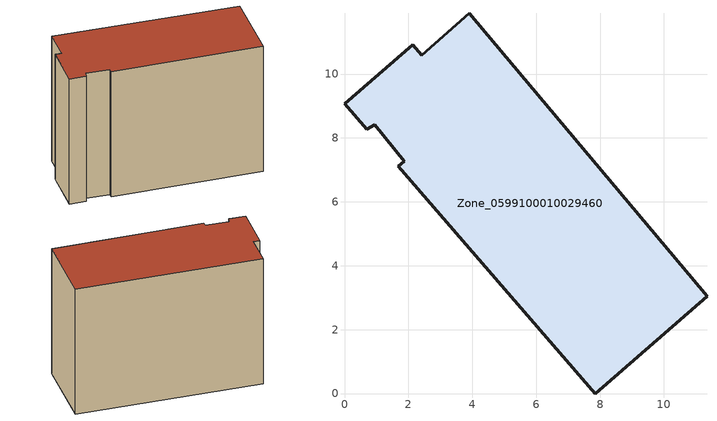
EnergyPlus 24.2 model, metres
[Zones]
Zone_0599100010029460
 floor ground (C_G): 1.69,7.12 1.86,7.27 0.95,8.42 0.69,8.27 0,9.07 2.14,10.92 2.41,10.6 3.9,11.9 11.35,3.04 7.85,0 z0
 wall outside (C_F): 2.41,10.6 2.14,10.92 0,9.07 0.69,8.27 0.95,8.42 1.86,7.27 1.69,7.12 7.85,0 11.35,3.04 3.9,11.9 2.41,10.6 z0:8.76
 roof outside (C_R): 1.86,7.27 1.69,7.12 7.85,0 11.35,3.04 3.9,11.9 2.41,10.6 2.14,10.92 0,9.07 0.69,8.27 0.95,8.42 z8.76
[BUILDING]
Pand.0599100010029460: North Axis=0; Terrain=City; Loads Convergence Tolerance Value=0.04; Temperature Convergence Tolerance Value=0.4; Solar Distribution=FullExterior; Maximum Number of Warmup Days=25; Minimum Number of Warmup Days=1
[Site:Location]
Rotterdam.The.Hague.AP_ZH_NLD Design_Conditions: Latitude=51.96; Longitude=4.45; Time Zone=1; Elevation=-4.5
[SITE:GROUNDTEMPERATURE:BUILDINGSURFACE]
18, 18, 18, 18, 18, 18, 18, 18, 18, 18, 18, 18
[MATERIAL] Thermal Absorptance=0.9; Solar Absorptance=0.7; Visible Absorptance=0.7
Name | Roughness | Thickness | Conductivity | Density | Specific Heat
G.TI.1946 | MediumSmooth | 0.15 | 1 | 540 | 1210
F.TI.1946 | Rough | 0.3 | 0.857143 | 1920 | 840
R.TI.1946 | MediumRough | 0.2 | 0.1 | 1500 | 1000
[CONSTRUCTION]
C_G: G.TI.1946
C_F: F.TI.1946
C_R: R.TI.1946
[ZONE]
Zone_0599100010029460: Type=1; Multiplier=1; Ceiling Height=Autocalculate; Volume=Autocalculate; Floor Area=autocalculate; Part of Total Floor Area=Yes
[ZONEINFILTRATION:DESIGNFLOWRATE]
Infil_Zone_0599100010029460: Zone or ZoneList or Space or SpaceList=Zone_0599100010029460; Schedule=AlwaysOn; Design Flow Rate Calculation Method=Flow/Area; Flow Rate per Floor Area=0.003; Constant Term Coefficient=1; Temperature Term Coefficient=0; Velocity Term Coefficient=0; Velocity Squared Term Coefficient=0
[HVACTEMPLATE:ZONE:IDEALLOADSAIRSYSTEM]
Zone_0599100010029460: Maximum Heating Supply Air Temperature=50; Minimum Cooling Supply Air Temperature=13; Maximum Heating Supply Air Humidity Ratio=0.0156; Minimum Cooling Supply Air Humidity Ratio=0.0077; Heating Limit=NoLimit; Cooling Limit=NoLimit; Dehumidification Control Type=ConstantSensibleHeatRatio; Cooling Sensible Heat Ratio=0.7; Dehumidification Setpoint=60; Humidification Control Type=None; Humidification Setpoint=30; Outdoor Air Method=None; Outdoor Air Flow Rate per Person=0.00944; Outdoor Air Flow Rate per Zone Floor Area=0; Outdoor Air Flow Rate per Zone=0; Demand Controlled Ventilation Type=None; Outdoor Air Economizer Type=NoEconomizer; Heat Recovery Type=None; Sensible Heat Recovery Effectiveness=0.7; Latent Heat Recovery Effectiveness=0.65
[ZONECONTROL:THERMOSTAT]
ThermostatControl_Zone_0599100010029460: Zone or ZoneList=Zone_0599100010029460; Control Type Schedule=DualSetpointControlType; Control 1=Thermostat_Zone_0599100010029460; Temperature Difference Between Cutout And Setpoint=0
[THERMOSTATSETPOINT:DUALSETPOINT]
Thermostat_Zone_0599100010029460: Heating Setpoint Temperature Schedule=HeatingSetpoint_Zone_0599100010029460; Cooling Setpoint Temperature Schedule=CoolingSetpoint_Zone_0599100010029460
[SCHEDULE:COMPACT]
HeatingSetpoint_Zone_0599100010029460: Through: 12/31, For: AllDays, Until: 24:00, 21
CoolingSetpoint_Zone_0599100010029460: Through: 12/31, For: AllDays, Until: 24:00, 24
DualSetpointControlType: Through: 12/31, For: AllDays, Until: 24:00, 4
AlwaysOn: Through: 12/31, For: AllDays, Until: 24:00, 1
